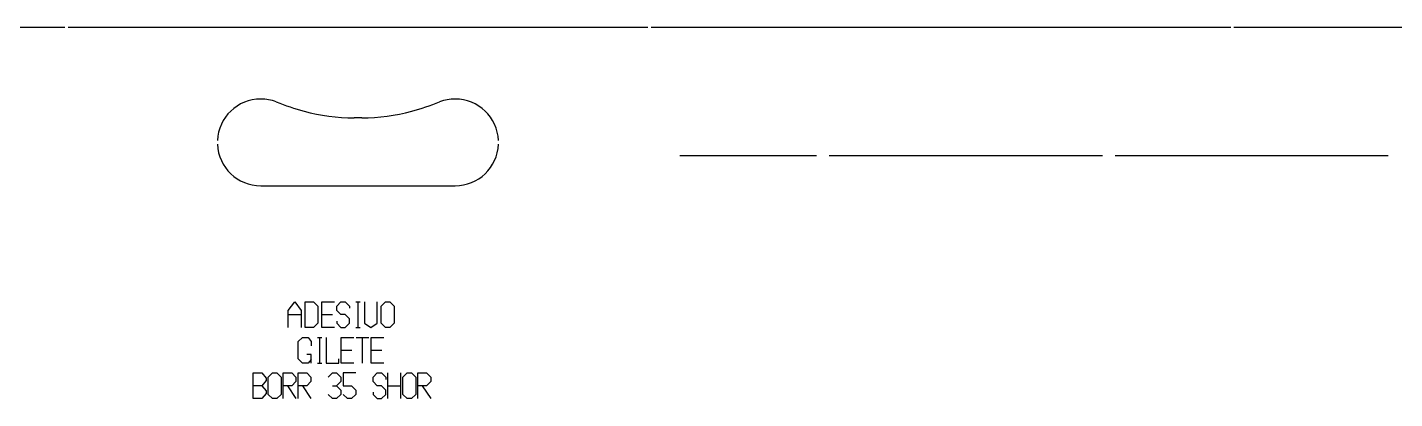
# Model space of a CAD drawing. Extents: x 0 to 1385, y 0 to 852.
# Drawn here: x 731.8 to 1157.9, y 736.1 to 851.7 of the extents above; entities that cross this region are included whole.
import ezdxf

# ---------------------------------------------------------------- set-up
doc = ezdxf.new("R2010")
doc.units = 0
doc.layers.add('FACA_PONTES', color=4, linetype='CONTINUOUS')

msp = doc.modelspace()

# ---------------------------------------------------------------- linework, layer by layer
at = {"layer": 'faca_Pontes', "color": 16, "linetype": 'CONTINUOUS', "true_color": 0x800000}
for p, q in [((743.53, 851.67), (562.86, 851.67)), ((925.19, 851.67), (744.53, 851.67)), ((1106.86, 851.67), (926.19, 851.67)), ((1288.53, 851.67), (1107.86, 851.67)), ((836.07, 823.47), (833.64, 823.47)), ((804.56, 802.36), (865.15, 802.36))]:
    msp.add_line(p, q, dxfattribs=at)
at = {"layer": 'faca_Pontes', "color": 254, "linetype": 'CONTINUOUS', "true_color": 0xffffff}
for p, q in [((977.76, 811.67), (935.21, 811.67)), ((1066.86, 811.67), (981.76, 811.67)), ((1155.95, 811.67), (1070.86, 811.67))]:
    msp.add_line(p, q, dxfattribs=at)
at = {"layer": 'faca_Pontes', "color": 4, "linetype": 'CONTINUOUS', "true_color": 0x00ffff}
for p, q in [((813.16, 763.56), (815.16, 766.23)), ((813.16, 758.23), (813.16, 763.56)), ((815.16, 766.23), (817.16, 763.56)), ((817.16, 763.56), (817.16, 758.23)), ((818.37, 758.23), (818.37, 766.23)), ((818.37, 766.23), (821.03, 766.23)), ((821.03, 766.23), (822.36, 764.89)), ((822.36, 764.89), (822.36, 759.56)), ((823.57, 766.23), (827.56, 766.23)), ((823.57, 758.23), (823.57, 766.23)), ((828.23, 764.89), (829.57, 766.23)), ((828.23, 763.56), (828.23, 764.89)), ((829.57, 762.22), (828.23, 763.56)), ((829.57, 766.23), (830.9, 766.23)), ((830.9, 766.23), (832.23, 764.89)), ((832.23, 764.89), (832.23, 764.23)), ((834.24, 766.23), (835.57, 766.23)), ((834.9, 758.23), (834.9, 766.23)), ((836.9, 766.23), (836.9, 759.56)), ((840.89, 759.56), (840.89, 766.23)), ((842.1, 764.89), (843.43, 766.23)), ((842.1, 759.56), (842.1, 764.89)), ((843.43, 766.23), (844.77, 766.23)), ((844.77, 766.23), (846.1, 764.89)), ((846.1, 764.89), (846.1, 759.56)), ((813.16, 762.22), (817.16, 762.22)), ((822.36, 759.56), (821.03, 758.23)), ((823.57, 762.22), (826.9, 762.22)), ((828.23, 760.23), (828.23, 759.56)), ((828.23, 759.56), (829.57, 758.23)), ((830.9, 762.22), (829.57, 762.22)), ((832.23, 760.9), (830.9, 762.22)), ((830.9, 758.23), (832.23, 759.56)), ((832.23, 759.56), (832.23, 760.9)), ((836.9, 759.56), (838.9, 758.23)), ((838.9, 758.23), (840.89, 759.56)), ((843.43, 758.23), (842.1, 759.56)), ((846.1, 759.56), (844.77, 758.23)), ((816.27, 753.81), (817.61, 755.15)), ((817.61, 755.15), (819.34, 755.15)), ((821.03, 758.23), (818.37, 758.23)), ((819.34, 755.15), (820.27, 753.81)), ((822.27, 755.15), (823.61, 755.15)), ((822.94, 747.15), (822.94, 755.15)), ((827.56, 758.23), (823.57, 758.23)), ((824.94, 755.15), (824.94, 747.15)), ((829.57, 758.23), (830.9, 758.23)), ((829.6, 755.15), (833.6, 755.15)), ((829.6, 747.15), (829.6, 755.15)), ((834.24, 758.23), (835.57, 758.23)), ((834.27, 755.15), (838.27, 755.15)), ((836.27, 747.15), (836.27, 755.15)), ((838.94, 755.15), (842.93, 755.15)), ((838.94, 747.15), (838.94, 755.15)), ((844.77, 758.23), (843.43, 758.23)), ((816.27, 748.48), (816.27, 753.81)), ((820.27, 753.81), (820.27, 752.49)), ((829.6, 751.15), (832.94, 751.15)), ((838.94, 751.15), (842.27, 751.15)), ((817.61, 747.15), (816.27, 748.48)), ((819.34, 747.15), (817.61, 747.15)), ((820.27, 749.82), (818.94, 749.82)), ((820.27, 748.29), (819.34, 747.15)), ((820.27, 747.15), (820.27, 749.82)), ((822.27, 747.15), (823.61, 747.15)), ((824.94, 747.15), (828.93, 747.15)), ((828.93, 747.15), (828.93, 748.48)), ((833.6, 747.15), (829.6, 747.15)), ((842.93, 747.15), (838.94, 747.15)), ((802.22, 736.07), (802.22, 744.07)), ((802.22, 744.07), (804.89, 744.07)), ((804.89, 744.07), (806.22, 742.47)), ((806.22, 741.67), (804.89, 740.07)), ((806.22, 742.47), (806.22, 741.67)), ((806.89, 742.73), (808.22, 744.07)), ((806.89, 737.4), (806.89, 742.73)), ((808.22, 744.07), (809.56, 744.07)), ((809.56, 744.07), (810.88, 742.73)), ((810.88, 742.73), (810.88, 737.4)), ((811.55, 744.07), (814.22, 744.07)), ((811.55, 736.07), (811.55, 744.07)), ((814.22, 744.07), (815.55, 742.73)), ((815.55, 742.73), (815.55, 741.4)), ((816.22, 744.07), (818.89, 744.07)), ((816.22, 736.07), (816.22, 744.07)), ((818.89, 744.07), (820.22, 742.73)), ((820.22, 742.73), (820.22, 741.4)), ((825.56, 742.73), (826.89, 744.07)), ((826.89, 744.07), (828.22, 744.07)), ((828.22, 744.07), (829.55, 742.73)), ((829.55, 742.73), (829.55, 741.4)), ((834.22, 744.07), (830.22, 744.07)), ((830.22, 744.07), (830.22, 740.07)), ((839.56, 742.73), (840.89, 744.07)), ((839.56, 741.4), (839.56, 742.73)), ((840.89, 744.07), (842.23, 744.07)), ((842.23, 744.07), (843.55, 742.73)), ((843.55, 742.73), (843.55, 742.07)), ((844.22, 736.07), (844.22, 744.07)), ((848.22, 736.07), (848.22, 744.07)), ((848.89, 742.73), (850.23, 744.07)), ((848.89, 737.4), (848.89, 742.73)), ((850.23, 744.07), (851.56, 744.07)), ((851.56, 744.07), (852.89, 742.73)), ((852.89, 742.73), (852.89, 737.4)), ((853.56, 744.07), (856.23, 744.07)), ((853.56, 736.07), (853.56, 744.07)), ((856.23, 744.07), (857.56, 742.73)), ((857.56, 742.73), (857.56, 741.4)), ((804.89, 740.07), (802.22, 740.07)), ((804.89, 740.07), (806.22, 738.47)), ((806.22, 737.67), (804.89, 736.07)), ((806.22, 738.47), (806.22, 737.67)), ((808.22, 736.07), (806.89, 737.4)), ((810.88, 737.4), (809.56, 736.07)), ((814.22, 740.07), (811.55, 740.07)), ((812.89, 740.07), (815.55, 736.07)), ((815.55, 741.4), (814.22, 740.07)), ((818.89, 740.07), (816.22, 740.07)), ((817.56, 740.07), (820.22, 736.07)), ((820.22, 741.4), (818.89, 740.07)), ((826.89, 736.07), (825.56, 737.4)), ((826.89, 740.07), (828.22, 740.07)), ((829.55, 741.4), (828.22, 740.07)), ((828.22, 740.07), (829.55, 738.74)), ((829.55, 737.4), (828.22, 736.07)), ((829.55, 738.74), (829.55, 737.4)), ((830.22, 740.07), (832.89, 740.07)), ((831.56, 736.07), (830.22, 737.4)), ((832.89, 740.07), (834.22, 738.74)), ((834.22, 737.4), (832.89, 736.07)), ((834.22, 738.74), (834.22, 737.4)), ((840.89, 740.07), (839.56, 741.4)), ((839.56, 738.07), (839.56, 737.4)), ((839.56, 737.4), (840.89, 736.07)), ((842.23, 740.07), (840.89, 740.07)), ((843.55, 738.74), (842.23, 740.07)), ((842.23, 736.07), (843.55, 737.4)), ((843.55, 737.4), (843.55, 738.74)), ((844.22, 740.07), (848.22, 740.07)), ((850.23, 736.07), (848.89, 737.4)), ((852.89, 737.4), (851.56, 736.07)), ((856.23, 740.07), (853.56, 740.07)), ((854.89, 740.07), (857.56, 736.07)), ((857.56, 741.4), (856.23, 740.07)), ((804.89, 736.07), (802.22, 736.07)), ((809.56, 736.07), (808.22, 736.07)), ((828.22, 736.07), (826.89, 736.07)), ((832.89, 736.07), (831.56, 736.07)), ((840.89, 736.07), (842.23, 736.07)), ((851.56, 736.07), (850.23, 736.07))]:
    msp.add_line(p, q, dxfattribs=at)
at = {"layer": 'faca_Pontes', "color": 16, "linetype": 'CONTINUOUS', "true_color": 0x800000}
for centre, radius, start, end in [((804.56, 815.86), 13.5, 89.9998, 177.4535), ((804.51, 815.51), 13.85, 69.3199, 89.7705), ((839.32, 904.14), 81.38, 248.4271, 254.885), ((830.39, 904.14), 81.38, 285.115, 291.573), ((865.21, 815.51), 13.85, 90.2294, 110.6802), ((865.15, 815.86), 13.5, 2.5465, 90.0002), ((833.98, 884.37), 60.9, 254.885, 269.6828), ((835.74, 884.37), 60.9, 270.3172, 285.115), ((804.56, 815.86), 13.5, 182.5465, 270.0002), ((865.15, 815.86), 13.5, 269.9998, 357.4535)]:
    msp.add_arc(centre, radius, start, end, dxfattribs=at)

doc.saveas('drawing.dxf')
